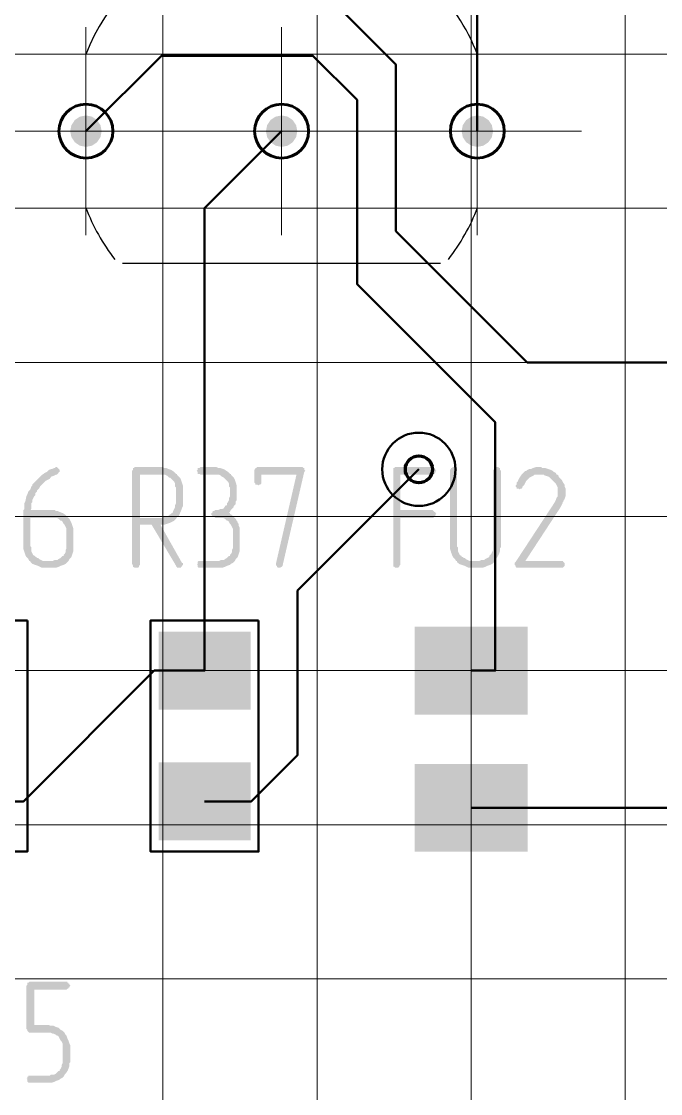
# Model space of a CAD drawing. Extents: x 260 to 1101, y 70 to 664.
# Drawn here: x 611.64 to 628.22, y 495.81 to 523.63 of the extents above; entities that cross this region are included whole.
import ezdxf

# ---------------------------------------------------------------- set-up
doc = ezdxf.new("R2010")
doc.units = 0
doc.header["$MEASUREMENT"] = 0
doc.layers.add('PDF _Геометрия', color=7, linetype='CONTINUOUS')
doc.layers.add('PDF _Сплошная заливка', color=7, linetype='CONTINUOUS')

msp = doc.modelspace()

# ---------------------------------------------------------------- hatches: boundary and pattern name
at = {"layer": 'PDF _Сплошная заливка', "true_color": 0xffffff, "transparency": 33554559}
for points in [[(612.905, 520.786), (612.936, 520.942), (613.024, 521.075), (613.157, 521.163), (613.313, 521.194), (613.313, 520.786)], [(617.983, 520.786), (618.014, 520.942), (618.102, 521.075), (618.235, 521.163), (618.391, 521.194), (618.391, 520.786)], [(623.061, 520.786), (623.092, 520.942), (623.181, 521.075), (623.313, 521.163), (623.469, 521.194), (623.469, 520.786)], [(613.313, 520.378), (613.157, 520.409), (613.024, 520.498), (612.936, 520.63), (612.905, 520.786), (613.313, 520.786)], [(613.72, 520.786), (613.689, 520.63), (613.601, 520.498), (613.469, 520.409), (613.313, 520.378), (613.313, 520.786)], [(618.391, 520.378), (618.235, 520.409), (618.102, 520.498), (618.014, 520.63), (617.983, 520.786), (618.391, 520.786)], [(618.799, 520.786), (618.767, 520.63), (618.679, 520.498), (618.547, 520.409), (618.391, 520.378), (618.391, 520.786)], [(623.469, 520.378), (623.313, 520.409), (623.181, 520.498), (623.092, 520.63), (623.061, 520.786), (623.469, 520.786)], [(623.877, 520.786), (623.846, 520.63), (623.757, 520.498), (623.625, 520.409), (623.469, 520.378), (623.469, 520.786)]]:
    msp.add_hatch(color=7, dxfattribs=at).paths.add_polyline_path(points)
at = {"layer": 'PDF _Сплошная заливка', "transparency": 33554559}
for points in [[(613.313, 520.786), (613.313, 521.194), (613.469, 521.163), (613.601, 521.075), (613.689, 520.942), (613.72, 520.786)], [(618.391, 520.786), (618.391, 521.194), (618.547, 521.163), (618.679, 521.075), (618.767, 520.942), (618.799, 520.786)], [(623.469, 520.786), (623.469, 521.194), (623.625, 521.163), (623.757, 521.075), (623.846, 520.942), (623.877, 520.786)], [(616.693, 512.071), (616.744, 512.046), (616.795, 512.046), (616.871, 512.02), (616.922, 511.995), (616.998, 511.944), (617.023, 511.919), (617.049, 511.893), (617.074, 511.893), (617.074, 511.893), (617.074, 511.868), (617.1, 511.843), (617.15, 511.792), (617.176, 511.741), (617.201, 511.665), (617.226, 511.588), (617.226, 511.538), (617.226, 511.512), (617.226, 511.309), (617.226, 511.258), (617.226, 511.208), (617.201, 511.182), (617.201, 511.182), (617.201, 511.182), (617.201, 511.157), (617.201, 511.157), (617.201, 511.106), (617.176, 511.08), (617.176, 511.08), (617.15, 511.055), (617.15, 511.03), (617.125, 511.004), (617.1, 510.979), (617.074, 510.953), (617.049, 510.903), (617.023, 510.877), (617.023, 510.877), (617.049, 510.877), (617.049, 510.852), (617.1, 510.827), (617.125, 510.801), (617.15, 510.776), (617.201, 510.725), (617.226, 510.674), (617.226, 510.674), (617.252, 510.649), (617.252, 510.623), (617.277, 510.598), (617.277, 510.547), (617.303, 510.496), (617.303, 510.445), (617.303, 510.395), (617.303, 510.014), (617.303, 510.014), (617.303, 509.988), (617.303, 509.988), (617.303, 509.963), (617.303, 509.938), (617.303, 509.887), (617.277, 509.81), (617.252, 509.734), (617.201, 509.683), (617.176, 509.633), (617.15, 509.607), (617.15, 509.607), (617.125, 509.582), (617.074, 509.557), (617.049, 509.531), (616.973, 509.506), (616.922, 509.48), (616.846, 509.455), (616.795, 509.455), (616.744, 509.455), (616.287, 509.455), (616.262, 509.455), (616.236, 509.455), (616.211, 509.48), (616.211, 509.48), (616.211, 509.506), (616.211, 509.531), (616.185, 509.557), (616.185, 509.557), (616.211, 509.557), (616.211, 509.582), (616.211, 509.607), (616.211, 509.607), (616.236, 509.633), (616.262, 509.633), (616.287, 509.633), (616.769, 509.633), (616.82, 509.658), (616.846, 509.658), (616.896, 509.658), (616.922, 509.683), (616.973, 509.709), (617.023, 509.76), (617.023, 509.76), (617.049, 509.76), (617.049, 509.785), (617.074, 509.81), (617.1, 509.861), (617.1, 509.912), (617.125, 509.963), (617.125, 510.014), (617.125, 510.395), (617.125, 510.395), (617.125, 510.42), (617.125, 510.445), (617.125, 510.471), (617.1, 510.522), (617.074, 510.573), (617.049, 510.598), (617.023, 510.649), (617.023, 510.649), (616.998, 510.674), (616.973, 510.674), (616.947, 510.699), (616.922, 510.725), (616.871, 510.75), (616.82, 510.75), (616.744, 510.75), (616.668, 510.75), (616.642, 510.776), (616.617, 510.776), (616.592, 510.776), (616.592, 510.801), (616.592, 510.801), (616.566, 510.827), (616.566, 510.852), (616.566, 510.852), (616.566, 510.877), (616.592, 510.877), (616.592, 510.903), (616.592, 510.903), (616.617, 510.928), (616.642, 510.928), (616.668, 510.953), (616.693, 510.953), (616.719, 510.953), (616.744, 510.953), (616.795, 510.979), (616.846, 510.979), (616.896, 511.004), (616.922, 511.055), (616.922, 511.055), (616.947, 511.08), (616.973, 511.08), (616.973, 511.131), (616.998, 511.157), (617.023, 511.208), (617.023, 511.258), (617.049, 511.309), (617.049, 511.512), (617.049, 511.512), (617.049, 511.538), (617.023, 511.563), (617.023, 511.588), (617.023, 511.639), (616.998, 511.69), (616.973, 511.715), (616.922, 511.766), (616.922, 511.766), (616.896, 511.792), (616.896, 511.792), (616.846, 511.817), (616.82, 511.843), (616.769, 511.868), (616.719, 511.868), (616.668, 511.868), (616.287, 511.868), (616.262, 511.893), (616.236, 511.893), (616.211, 511.893), (616.211, 511.919), (616.211, 511.919), (616.211, 511.944), (616.185, 511.969), (616.185, 511.969), (616.211, 511.995), (616.211, 511.995), (616.211, 512.02), (616.211, 512.046), (616.236, 512.046), (616.262, 512.046), (616.287, 512.071)], [(618.928, 512.071), (618.953, 512.046), (618.978, 512.046), (618.978, 512.046), (618.978, 512.02), (618.978, 511.995), (619.004, 511.969), (618.978, 511.944), (618.42, 509.531), (618.42, 509.531), (618.42, 509.506), (618.42, 509.506), (618.394, 509.48), (618.344, 509.455), (618.318, 509.455), (618.318, 509.455), (618.293, 509.455), (618.267, 509.48), (618.267, 509.48), (618.267, 509.506), (618.242, 509.506), (618.242, 509.557), (618.242, 509.557), (618.775, 511.868), (617.861, 511.868), (617.861, 511.69), (617.861, 511.69), (617.861, 511.665), (617.861, 511.639), (617.836, 511.614), (617.836, 511.614), (617.836, 511.614), (617.81, 511.614), (617.785, 511.588), (617.785, 511.588), (617.76, 511.614), (617.734, 511.614), (617.709, 511.614), (617.709, 511.614), (617.709, 511.639), (617.684, 511.665), (617.684, 511.69), (617.684, 511.969), (617.684, 511.969), (617.684, 511.969), (617.684, 511.995), (617.709, 512.02), (617.709, 512.046), (617.734, 512.046), (617.76, 512.071), (617.785, 512.071), (618.902, 512.071)], [(622.33, 512.071), (622.33, 512.046), (622.355, 512.046), (622.355, 512.02), (622.381, 512.02), (622.381, 511.995), (622.406, 511.969), (622.406, 511.969), (622.381, 511.944), (622.381, 511.919), (622.381, 511.919), (622.355, 511.893), (622.355, 511.893), (622.33, 511.893), (622.305, 511.868), (621.467, 511.868), (621.467, 510.953), (622.305, 510.953), (622.33, 510.928), (622.33, 510.928), (622.355, 510.903), (622.355, 510.903), (622.381, 510.903), (622.381, 510.877), (622.406, 510.852), (622.406, 510.852), (622.381, 510.827), (622.381, 510.801), (622.381, 510.776), (622.355, 510.776), (622.355, 510.776), (622.33, 510.75), (622.305, 510.75), (621.467, 510.75), (621.467, 509.557), (621.467, 509.531), (621.467, 509.531), (621.441, 509.506), (621.441, 509.48), (621.441, 509.48), (621.416, 509.455), (621.391, 509.455), (621.365, 509.455), (621.365, 509.455), (621.365, 509.455), (621.34, 509.455), (621.314, 509.48), (621.289, 509.48), (621.289, 509.506), (621.289, 509.506), (621.289, 509.557), (621.289, 511.969), (621.289, 511.969), (621.289, 511.969), (621.289, 511.995), (621.289, 512.02), (621.289, 512.046), (621.314, 512.046), (621.34, 512.071), (621.365, 512.071), (622.305, 512.071)], [(624.006, 512.071), (624.031, 512.046), (624.031, 512.046), (624.057, 512.046), (624.057, 512.02), (624.057, 511.995), (624.082, 511.969), (624.082, 510.014), (624.082, 510.014), (624.082, 509.988), (624.082, 509.988), (624.057, 509.963), (624.057, 509.938), (624.057, 509.887), (624.031, 509.81), (624.006, 509.76), (623.955, 509.683), (623.93, 509.658), (623.904, 509.607), (623.904, 509.607), (623.879, 509.582), (623.854, 509.557), (623.803, 509.531), (623.727, 509.506), (623.676, 509.48), (623.6, 509.455), (623.549, 509.455), (623.498, 509.455), (623.295, 509.455), (623.295, 509.455), (623.244, 509.455), (623.193, 509.48), (623.143, 509.506), (623.066, 509.531), (622.99, 509.557), (622.965, 509.582), (622.939, 509.607), (622.939, 509.607), (622.939, 509.633), (622.914, 509.633), (622.889, 509.683), (622.838, 509.734), (622.813, 509.785), (622.787, 509.861), (622.762, 509.938), (622.762, 509.963), (622.762, 510.014), (622.762, 511.969), (622.762, 511.969), (622.762, 511.995), (622.787, 512.02), (622.787, 512.02), (622.787, 512.046), (622.813, 512.046), (622.838, 512.071), (622.863, 512.071), (622.863, 512.071), (622.889, 512.071), (622.889, 512.046), (622.914, 512.046), (622.914, 512.046), (622.939, 512.02), (622.939, 511.995), (622.939, 511.969), (622.939, 510.014), (622.939, 510.014), (622.965, 509.988), (622.965, 509.963), (622.965, 509.912), (622.965, 509.887), (622.99, 509.836), (623.016, 509.785), (623.066, 509.76), (623.066, 509.734), (623.092, 509.734), (623.117, 509.709), (623.143, 509.709), (623.168, 509.683), (623.219, 509.658), (623.27, 509.633), (623.32, 509.633), (623.523, 509.633), (623.574, 509.658), (623.6, 509.658), (623.65, 509.658), (623.676, 509.683), (623.727, 509.709), (623.777, 509.734), (623.777, 509.76), (623.777, 509.76), (623.803, 509.785), (623.828, 509.81), (623.854, 509.861), (623.879, 509.912), (623.879, 509.963), (623.879, 510.014), (623.879, 511.969), (623.879, 511.969), (623.879, 511.995), (623.904, 512.02), (623.904, 512.02), (623.904, 512.046), (623.93, 512.046), (623.955, 512.071), (623.981, 512.071), (623.981, 512.071)], [(625.098, 512.071), (625.123, 512.071), (625.148, 512.046), (625.225, 512.046), (625.301, 512.02), (625.377, 511.995), (625.428, 511.969), (625.453, 511.944), (625.504, 511.919), (625.529, 511.868), (625.529, 511.868), (625.555, 511.868), (625.555, 511.868), (625.58, 511.843), (625.58, 511.817), (625.606, 511.792), (625.656, 511.741), (625.682, 511.69), (625.732, 511.614), (625.732, 511.563), (625.758, 511.512), (625.758, 511.462), (625.758, 511.411), (625.758, 511.411), (625.758, 511.411), (625.758, 511.385), (625.758, 511.36), (625.758, 511.334), (625.758, 511.309), (625.732, 511.233), (625.732, 511.233), (625.732, 511.233), (625.707, 511.208), (625.707, 511.182), (625.682, 511.157), (625.682, 511.131), (625.656, 511.08), (625.631, 511.03), (624.717, 509.633), (625.656, 509.633), (625.682, 509.633), (625.682, 509.633), (625.707, 509.607), (625.707, 509.607), (625.732, 509.582), (625.732, 509.582), (625.732, 509.557), (625.732, 509.557), (625.732, 509.531), (625.732, 509.506), (625.707, 509.48), (625.707, 509.48), (625.707, 509.48), (625.682, 509.455), (625.656, 509.455), (624.539, 509.455), (624.514, 509.455), (624.488, 509.455), (624.463, 509.48), (624.463, 509.48), (624.463, 509.506), (624.438, 509.531), (624.438, 509.557), (624.438, 509.557), (624.438, 509.582), (624.438, 509.582), (624.463, 509.607), (625.479, 511.157), (625.504, 511.208), (625.529, 511.284), (625.529, 511.284), (625.555, 511.309), (625.555, 511.309), (625.555, 511.334), (625.555, 511.36), (625.555, 511.411), (625.555, 511.436), (625.555, 511.436), (625.555, 511.462), (625.555, 511.487), (625.555, 511.538), (625.529, 511.588), (625.504, 511.639), (625.453, 511.69), (625.402, 511.741), (625.402, 511.741), (625.402, 511.741), (625.377, 511.766), (625.377, 511.766), (625.352, 511.792), (625.326, 511.817), (625.25, 511.843), (625.25, 511.843), (625.25, 511.843), (625.225, 511.843), (625.199, 511.868), (625.174, 511.868), (625.148, 511.868), (625.072, 511.868), (625.047, 511.868), (625.022, 511.868), (624.996, 511.868), (624.945, 511.868), (624.92, 511.843), (624.869, 511.817), (624.818, 511.792), (624.818, 511.792), (624.818, 511.792), (624.793, 511.766), (624.768, 511.741), (624.742, 511.715), (624.717, 511.665), (624.691, 511.614), (624.641, 511.563), (624.641, 511.563), (624.641, 511.538), (624.641, 511.538), (624.615, 511.512), (624.615, 511.512), (624.615, 511.512), (624.59, 511.512), (624.564, 511.487), (624.564, 511.487), (624.539, 511.512), (624.514, 511.512), (624.488, 511.512), (624.488, 511.512), (624.488, 511.538), (624.463, 511.563), (624.463, 511.588), (624.488, 511.614), (624.488, 511.614), (624.488, 511.639), (624.488, 511.639), (624.488, 511.665), (624.514, 511.69), (624.539, 511.741), (624.564, 511.792), (624.615, 511.868), (624.666, 511.919), (624.717, 511.969), (624.742, 511.969), (624.742, 511.969), (624.768, 511.995), (624.818, 512.02), (624.869, 512.02), (624.92, 512.046), (624.996, 512.071), (625.072, 512.071)], [(612.834, 498.711), (612.834, 498.685), (612.859, 498.685), (612.859, 498.66), (612.885, 498.66), (612.885, 498.634), (612.91, 498.609), (612.91, 498.609), (612.885, 498.584), (612.885, 498.558), (612.859, 498.558), (612.859, 498.533), (612.859, 498.533), (612.834, 498.533), (612.808, 498.508), (611.97, 498.508), (611.97, 497.593), (612.351, 497.593), (612.377, 497.568), (612.428, 497.568), (612.478, 497.568), (612.529, 497.542), (612.605, 497.517), (612.656, 497.466), (612.707, 497.441), (612.732, 497.415), (612.732, 497.415), (612.732, 497.415), (612.758, 497.39), (612.783, 497.339), (612.808, 497.314), (612.834, 497.238), (612.859, 497.187), (612.885, 497.11), (612.91, 497.06), (612.91, 497.009), (612.91, 496.653), (612.91, 496.653), (612.91, 496.628), (612.91, 496.628), (612.885, 496.603), (612.885, 496.577), (612.885, 496.526), (612.859, 496.45), (612.834, 496.399), (612.783, 496.323), (612.758, 496.298), (612.732, 496.247), (612.732, 496.247), (612.707, 496.221), (612.656, 496.196), (612.631, 496.171), (612.554, 496.145), (612.504, 496.12), (612.428, 496.094), (612.377, 496.094), (612.351, 496.094), (611.869, 496.094), (611.844, 496.094), (611.818, 496.094), (611.793, 496.12), (611.793, 496.12), (611.793, 496.145), (611.793, 496.171), (611.767, 496.196), (611.767, 496.196), (611.793, 496.196), (611.793, 496.221), (611.793, 496.247), (611.818, 496.247), (611.818, 496.272), (611.844, 496.272), (611.869, 496.272), (612.377, 496.272), (612.402, 496.298), (612.428, 496.298), (612.478, 496.298), (612.529, 496.323), (612.554, 496.348), (612.605, 496.399), (612.605, 496.399), (612.631, 496.399), (612.631, 496.425), (612.656, 496.45), (612.681, 496.501), (612.681, 496.552), (612.707, 496.603), (612.707, 496.653), (612.707, 497.034), (612.707, 497.034), (612.707, 497.06), (612.707, 497.085), (612.707, 497.11), (612.681, 497.161), (612.656, 497.187), (612.631, 497.238), (612.605, 497.288), (612.605, 497.288), (612.58, 497.314), (612.554, 497.314), (612.529, 497.339), (612.478, 497.364), (612.453, 497.364), (612.402, 497.39), (612.351, 497.39), (611.869, 497.39), (611.844, 497.39), (611.818, 497.415), (611.818, 497.415), (611.793, 497.441), (611.793, 497.466), (611.767, 497.491), (611.767, 498.609), (611.767, 498.609), (611.767, 498.609), (611.793, 498.634), (611.793, 498.66), (611.793, 498.685), (611.818, 498.685), (611.844, 498.711), (611.869, 498.711), (612.808, 498.711)]]:
    msp.add_hatch(color=256, dxfattribs=at).paths.add_polyline_path(points)
h = msp.add_hatch(color=256, dxfattribs=at)
h.paths.add_polyline_path([(612.428, 510.75), (611.869, 510.75), (611.869, 510.014), (611.869, 510.014), (611.894, 509.988), (611.894, 509.963), (611.894, 509.912), (611.894, 509.887), (611.92, 509.836), (611.945, 509.785), (611.996, 509.76), (611.996, 509.734), (612.021, 509.734), (612.047, 509.709), (612.072, 509.709), (612.097, 509.683), (612.148, 509.658), (612.199, 509.633), (612.25, 509.633), (612.453, 509.633), (612.504, 509.658), (612.529, 509.658), (612.58, 509.658), (612.605, 509.683), (612.656, 509.709), (612.707, 509.76), (612.707, 509.76), (612.732, 509.76), (612.732, 509.785), (612.758, 509.81), (612.783, 509.861), (612.783, 509.912), (612.808, 509.963), (612.808, 510.014), (612.808, 510.395), (612.808, 510.395), (612.808, 510.42), (612.808, 510.445), (612.808, 510.471), (612.783, 510.522), (612.758, 510.573), (612.732, 510.598), (612.707, 510.649), (612.707, 510.649), (612.681, 510.674), (612.656, 510.674), (612.631, 510.699), (612.605, 510.725), (612.554, 510.75), (612.504, 510.75)], flags=0)
h.paths.add_polyline_path([(612.554, 512.071), (612.58, 512.046), (612.605, 512.02), (612.605, 512.02), (612.605, 512.02), (612.631, 511.995), (612.631, 511.969), (612.631, 511.969), (612.631, 511.944), (612.605, 511.944), (612.605, 511.919), (612.605, 511.919), (612.605, 511.919), (612.58, 511.893), (612.554, 511.868), (612.529, 511.868), (612.478, 511.843), (612.402, 511.817), (612.402, 511.792), (612.402, 511.792), (612.377, 511.792), (612.377, 511.766), (612.326, 511.741), (612.275, 511.715), (612.275, 511.715), (612.25, 511.69), (612.224, 511.665), (612.199, 511.639), (612.174, 511.614), (612.123, 511.563), (612.097, 511.512), (612.047, 511.462), (612.047, 511.436), (612.047, 511.436), (612.021, 511.411), (611.996, 511.385), (611.996, 511.334), (611.97, 511.309), (611.945, 511.258), (611.92, 511.208), (611.92, 511.182), (611.92, 511.182), (611.92, 511.157), (611.894, 511.131), (611.894, 511.08), (611.894, 511.03), (611.894, 510.979), (611.869, 510.953), (612.453, 510.953), (612.478, 510.953), (612.504, 510.953), (612.529, 510.928), (612.58, 510.928), (612.631, 510.903), (612.707, 510.877), (612.783, 510.827), (612.808, 510.801), (612.834, 510.776), (612.834, 510.776), (612.834, 510.776), (612.859, 510.75), (612.885, 510.725), (612.91, 510.674), (612.935, 510.623), (612.961, 510.547), (612.986, 510.471), (612.986, 510.42), (612.986, 510.395), (612.986, 510.014), (612.986, 510.014), (612.986, 509.988), (612.986, 509.988), (612.986, 509.963), (612.986, 509.938), (612.986, 509.887), (612.961, 509.81), (612.935, 509.734), (612.885, 509.683), (612.859, 509.633), (612.834, 509.607), (612.834, 509.607), (612.808, 509.582), (612.783, 509.557), (612.732, 509.531), (612.656, 509.506), (612.605, 509.48), (612.529, 509.455), (612.478, 509.455), (612.428, 509.455), (612.224, 509.455), (612.224, 509.455), (612.174, 509.455), (612.123, 509.48), (612.072, 509.506), (611.996, 509.531), (611.92, 509.557), (611.894, 509.582), (611.869, 509.607), (611.869, 509.607), (611.869, 509.633), (611.844, 509.633), (611.818, 509.683), (611.767, 509.734), (611.742, 509.785), (611.717, 509.861), (611.691, 509.938), (611.691, 509.963), (611.691, 510.014), (611.691, 510.852), (611.691, 510.852), (611.691, 510.852), (611.691, 510.877), (611.691, 510.903), (611.691, 510.953), (611.717, 510.979), (611.717, 511.03), (611.717, 511.08), (611.717, 511.131), (611.742, 511.182), (611.767, 511.309), (611.793, 511.36), (611.818, 511.436), (611.869, 511.487), (611.894, 511.563), (611.894, 511.563), (611.894, 511.563), (611.92, 511.588), (611.92, 511.614), (611.945, 511.639), (611.97, 511.665), (612.021, 511.715), (612.047, 511.741), (612.097, 511.792), (612.123, 511.817), (612.174, 511.868), (612.25, 511.919), (612.301, 511.944), (612.351, 511.995), (612.428, 512.02), (612.504, 512.046), (612.529, 512.071)], flags=0)
h = msp.add_hatch(color=256, dxfattribs=at)
h.paths.add_polyline_path([(615.271, 511.868), (614.713, 511.868), (614.713, 510.75), (615.297, 510.75), (615.322, 510.776), (615.347, 510.776), (615.398, 510.776), (615.449, 510.801), (615.474, 510.827), (615.525, 510.852), (615.525, 510.877), (615.551, 510.877), (615.576, 510.903), (615.576, 510.928), (615.601, 510.979), (615.627, 511.03), (615.627, 511.08), (615.652, 511.131), (615.652, 511.512), (615.652, 511.512), (615.652, 511.538), (615.627, 511.563), (615.627, 511.588), (615.627, 511.639), (615.601, 511.69), (615.576, 511.715), (615.525, 511.766), (615.525, 511.766), (615.5, 511.792), (615.474, 511.792), (615.449, 511.817), (615.424, 511.843), (615.373, 511.868), (615.322, 511.868)], flags=0)
h.paths.add_polyline_path([(615.297, 512.071), (615.347, 512.046), (615.398, 512.046), (615.449, 512.02), (615.525, 511.995), (615.601, 511.944), (615.627, 511.919), (615.652, 511.893), (615.652, 511.893), (615.678, 511.893), (615.678, 511.868), (615.703, 511.843), (615.754, 511.792), (615.779, 511.741), (615.805, 511.665), (615.83, 511.588), (615.83, 511.538), (615.83, 511.512), (615.83, 511.131), (615.83, 511.131), (615.83, 511.131), (615.83, 511.106), (615.83, 511.08), (615.83, 511.055), (615.805, 511.004), (615.779, 510.928), (615.754, 510.877), (615.728, 510.801), (615.678, 510.776), (615.652, 510.725), (615.652, 510.725), (615.627, 510.699), (615.601, 510.674), (615.551, 510.649), (615.5, 510.623), (615.424, 510.598), (615.347, 510.573), (615.297, 510.573), (615.271, 510.573), (615.246, 510.573), (615.805, 509.582), (615.805, 509.582), (615.83, 509.582), (615.83, 509.557), (615.83, 509.557), (615.83, 509.531), (615.83, 509.531), (615.805, 509.506), (615.805, 509.48), (615.779, 509.48), (615.779, 509.455), (615.754, 509.455), (615.728, 509.455), (615.703, 509.455), (615.678, 509.455), (615.678, 509.455), (615.678, 509.48), (615.652, 509.48), (615.652, 509.506), (615.017, 510.573), (614.713, 510.573), (614.713, 509.557), (614.713, 509.531), (614.713, 509.531), (614.687, 509.506), (614.687, 509.48), (614.687, 509.48), (614.662, 509.455), (614.637, 509.455), (614.611, 509.455), (614.611, 509.455), (614.586, 509.455), (614.586, 509.455), (614.535, 509.48), (614.535, 509.48), (614.535, 509.506), (614.535, 509.506), (614.51, 509.557), (614.51, 511.969), (614.51, 511.969), (614.51, 511.969), (614.535, 511.995), (614.535, 512.02), (614.535, 512.046), (614.56, 512.046), (614.586, 512.071), (614.611, 512.071)], flags=0)

# ---------------------------------------------------------------- linework, layer by layer
at = {"layer": 'PDF _Геометрия', "lineweight": 18}
for points in [[(615.312, 380.306), (615.312, 382.786), (615.312, 592.786)], [(619.311, 381.546), (619.311, 382.786), (619.311, 592.786)], [(623.309, 380.306), (623.309, 382.786), (623.309, 592.786)], [(627.308, 381.546), (627.308, 382.786), (627.308, 592.786)], [(613.313, 518.086), (613.313, 523.486)], [(618.391, 518.086), (618.391, 523.486)], [(623.469, 518.086), (623.469, 523.486)], [(613.313, 518.386), (613.313, 523.186)], [(618.391, 518.386), (618.391, 523.186)], [(623.469, 518.386), (623.469, 523.186)], [(326.173, 522.786), (327.413, 522.786), (647.301, 522.786)], [(610.614, 520.786), (616.012, 520.786)], [(610.913, 520.786), (615.712, 520.786)], [(615.692, 520.786), (621.09, 520.786)], [(615.992, 520.786), (620.79, 520.786)], [(620.77, 520.786), (626.168, 520.786)], [(621.07, 520.786), (625.868, 520.786)], [(324.934, 518.786), (327.413, 518.786), (647.301, 518.786)], [(326.173, 514.786), (327.413, 514.786), (647.301, 514.786)], [(324.934, 510.786), (327.413, 510.786), (647.301, 510.786)], [(326.173, 506.786), (327.413, 506.786), (647.301, 506.786)], [(324.934, 502.786), (327.413, 502.786), (647.301, 502.786)], [(326.173, 498.786), (327.413, 498.786), (647.301, 498.786)]]:
    msp.add_lwpolyline(points, dxfattribs=at)
at = {"layer": 'PDF _Геометрия', "lineweight": 50}
for points in [[(616.232, 540.786), (616.232, 537.614), (615.401, 536.784), (615.401, 528.47), (621.356, 522.513), (621.356, 518.195), (624.764, 514.786), (637.304, 514.786)], [(623.469, 520.786), (623.469, 524.457), (620.87, 527.057), (620.87, 530.786)], [(613.313, 520.786), (615.27, 522.744), (619.202, 522.744), (620.348, 521.597), (620.348, 516.816), (623.933, 513.23), (623.933, 506.786), (623.309, 506.786)], [(610.394, 503.394), (611.694, 503.394), (615.085, 506.786), (616.392, 506.786), (616.392, 518.786), (618.391, 520.786)], [(616.392, 503.394), (617.604, 503.394), (618.803, 504.594), (618.803, 508.862), (621.952, 512.011)], [(623.309, 503.226), (630.826, 503.226), (637.304, 509.706)]]:
    msp.add_lwpolyline(points, dxfattribs=at)
at = {"layer": 'PDF _Геометрия', "lineweight": 30}
msp.add_lwpolyline([(623.476, 522.773, 0.209572), (620.376, 525.873, 0.414307), (613.306, 522.773)], format="xyb", dxfattribs=at)
msp.add_lwpolyline([(614.265, 517.357), (622.516, 517.357)], dxfattribs=at)
at = {"layer": 'PDF _Геометрия', "lineweight": 50}
for points in [[(611.793, 508.09), (611.793, 502.09), (608.994, 502.09), (608.994, 508.09)], [(617.791, 508.09), (617.791, 502.09), (614.992, 502.09), (614.992, 508.09)]]:
    msp.add_lwpolyline(points, close=True, dxfattribs=at)
at = {"layer": 'PDF _Геометрия', "lineweight": 60}
for centre in [(613.313, 520.787), (613.313, 520.787), (618.391, 520.787), (618.391, 520.787), (623.469, 520.787), (623.469, 520.787)]:
    msp.add_circle(centre, 0.7, dxfattribs=at)
at = {"layer": 'PDF _Геометрия', "lineweight": 50}
msp.add_circle((621.952, 512.011), 0.95, dxfattribs=at)
at = {"layer": 'PDF _Геометрия', "color": 7, "lineweight": 70, "true_color": 0xffffff}
msp.add_circle((621.952, 512.011), 0.35, dxfattribs=at)
at = {"layer": 'PDF _Геометрия', "lineweight": 30}
for centre, start, end in [((618.393, 520.786), 201.3225, 217.5631), ((618.389, 520.786), 322.4391, 338.68)]:
    msp.add_arc(centre, 5.461, start, end, dxfattribs=at)
at = {"layer": 'PDF _Сплошная заливка', "lineweight": 60, "transparency": 33554559}
for points in [[(615.198, 507.797), (617.585, 507.797), (615.198, 505.776), (617.585, 505.776)], [(615.198, 507.797), (617.585, 507.797), (615.198, 505.776), (617.585, 505.776)], [(621.839, 507.926), (624.779, 507.926), (621.839, 505.646), (624.779, 505.646)], [(621.839, 507.926), (624.779, 507.926), (621.839, 505.646), (624.779, 505.646)], [(615.198, 504.404), (617.585, 504.404), (615.198, 502.383), (617.585, 502.383)], [(615.198, 504.404), (617.585, 504.404), (615.198, 502.383), (617.585, 502.383)], [(621.839, 504.366), (624.779, 504.366), (621.839, 502.086), (624.779, 502.086)], [(621.839, 504.366), (624.779, 504.366), (621.839, 502.086), (624.779, 502.086)]]:
    msp.add_solid(points, dxfattribs=at)

doc.saveas('drawing.dxf')
